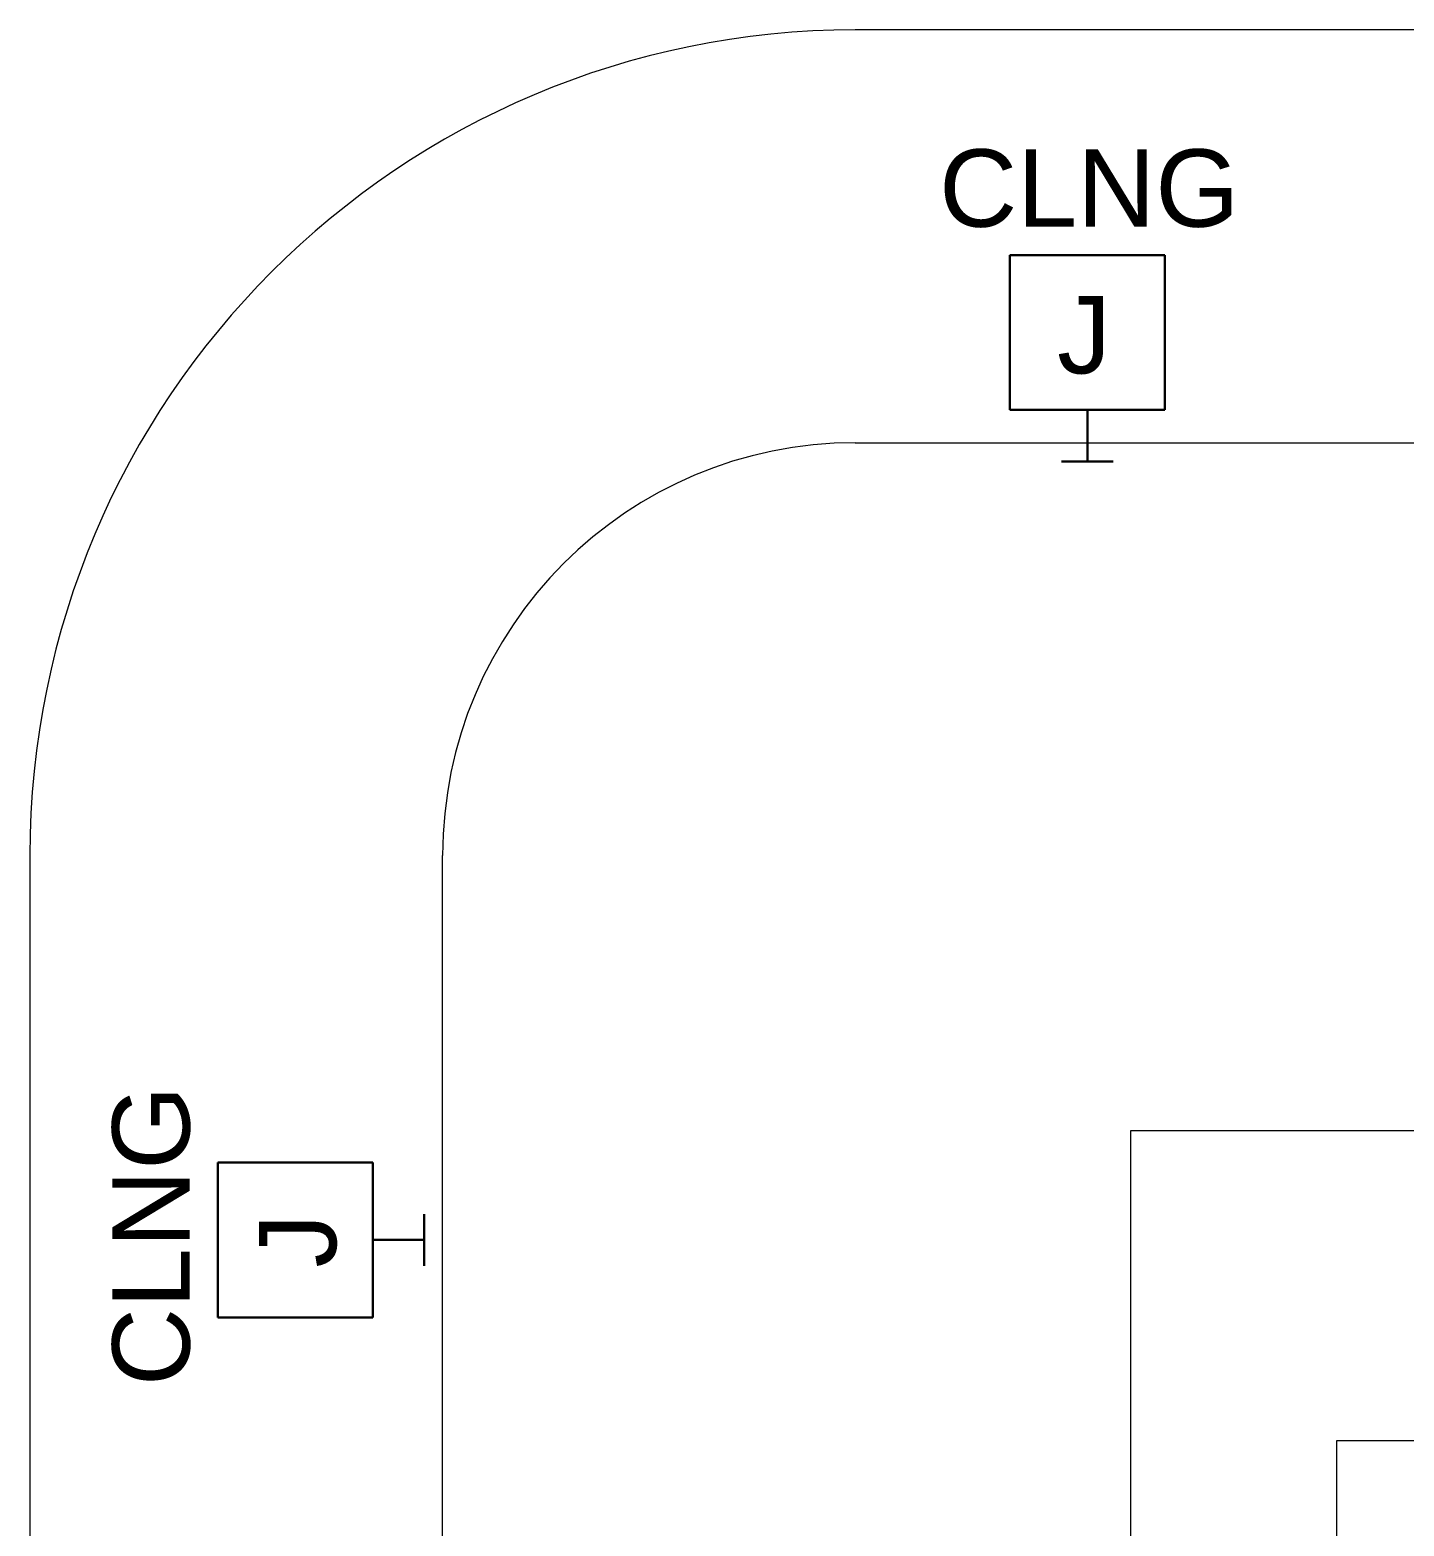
# Model space of a CAD drawing. Header units: inches. Extents: x -4688 to 1542, y -3558 to 978.
# Drawn here: x 110 to 189.9, y 137.6 to 224.6 of the extents above; entities that cross this region are included whole.
import ezdxf

# ---------------------------------------------------------------- set-up
doc = ezdxf.new("R2010")
doc.units = ezdxf.units.IN
doc.header["$MEASUREMENT"] = 0
doc.layers.add('A-ANNO-NOTE', color=131, linetype='Continuous', lineweight=40)
doc.layers.add('A-GENM', color=13, linetype='Continuous', lineweight=9)
doc.styles.add('Arial', font='arial.ttf', dxfattribs={"height": 4.5})
doc.styles.add('Swis721 Lt BT', font='swissl.ttf', dxfattribs={"height": 4.5})

# ---------------------------------------------------------------- blocks, each defined once
blk = doc.blocks.new('Generic Models 2 - Generic Models 2-7028761-1st Floor Power _ Signal')
at = {"layer": 'A-GENM'}
for p, q in [((301.641, 158.132), (142.112, 158.132)), ((142.112, 134.132), (301.641, 134.132)), ((94.112, 110.132), (94.112, 66.396)), ((118.112, 66.396), (118.112, 110.132)), ((158.112, 94.132), (158.112, 52.132)), ((285.641, 94.132), (158.112, 94.132)), ((170.112, 52.132), (170.112, 76.132)), ((170.112, 76.132), (273.641, 76.132))]:
    blk.add_line(p, q, dxfattribs=at)
for radius in [48, 24]:
    blk.add_arc((142.112, 110.132), radius, 90, 180, dxfattribs=at)

msp = doc.modelspace()

# ---------------------------------------------------------------- linework, layer by layer
at = {"layer": 'A-ANNO-NOTE', "lineweight": 30}
for p, q in [((176.027, 211.496), (167.027, 211.496)), ((167.027, 211.496), (167.027, 202.496)), ((176.027, 202.496), (176.027, 211.496)), ((167.027, 202.496), (176.027, 202.496)), ((171.527, 199.496), (171.527, 202.496)), ((173.027, 199.496), (170.027, 199.496)), ((120.966, 149.739), (120.966, 158.739)), ((120.966, 158.739), (129.966, 158.739)), ((129.966, 158.739), (129.966, 149.739)), ((132.966, 152.739), (132.966, 155.739)), ((132.966, 154.239), (129.966, 154.239)), ((129.966, 149.739), (120.966, 149.739))]:
    msp.add_line(p, q, dxfattribs=at)

# ---------------------------------------------------------------- block references
at = {"layer": 'A-GENM'}
msp.add_blockref('Generic Models 2 - Generic Models 2-7028761-1st Floor Power _ Signal', (15.917, 66.455), dxfattribs=at)

# ---------------------------------------------------------------- texts
at = {"layer": 'A-ANNO-NOTE', "lineweight": 9, "char_height": 4.5, "attachment_point": 1}
for s, insert, width, style in [('CLNG', (162.905, 217.644), 20.604, 'Swis721 Lt BT'), ('J', (169.765, 209.117), 3.939, 'Arial')]:
    msp.add_mtext(s, dxfattribs=dict(at, insert=insert, width=width, style=style))
at = {"layer": 'A-ANNO-NOTE', "lineweight": 9, "char_height": 4.5, "attachment_point": 1, "rotation": 90}
for s, insert, width, style in [('CLNG', (114.819, 145.74), 20.604, 'Swis721 Lt BT'), ('J', (123.345, 152.622), 3.939, 'Arial')]:
    msp.add_mtext(s, dxfattribs=dict(at, insert=insert, width=width, style=style))

doc.saveas('drawing.dxf')
